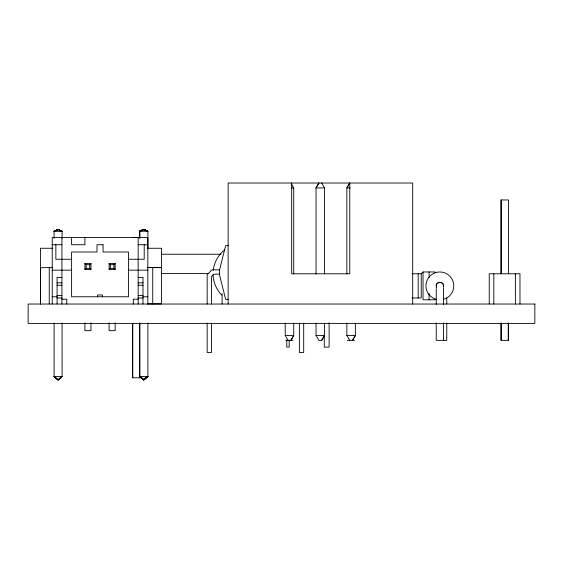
<?xml version="1.0" encoding="UTF-8"?>
<svg xmlns="http://www.w3.org/2000/svg" width="563" height="563" viewBox="0 0 563 563"><rect width="100%" height="100%" fill="white"/><g stroke="black" fill="none" stroke-linecap="round" stroke-linejoin="round"><path stroke-width="0.84" d="M436.248 286.018L436.311 286.483M436.276 285.547L436.339 285.075M443.447 286.222L443.384 286.687M443.475 285.751L443.412 285.279M443.37 286.82C444.953 280.522 433.932 281.479 436.585 287.383L436.409 286.947M228.282 299.439L225.657 299.439L219.605 275.23L219.605 269.832L225.657 245.63L228.282 245.63M436.487 284.632L436.663 284.195M291.669 183.017L291.669 273.78L349.778 273.78L349.778 183.017L346.857 187.943L346.857 273.991M316.033 323.162L316.033 335.449L318.897 340.383L321.684 340.383L324.548 335.449L324.548 323.162M349.722 183.017L346.857 187.943L350.263 187.943M321.684 340.383L324.548 335.449L316.033 335.449M436.923 283.794L437.212 283.421M84.907 269.543L86.118 268.333L89.749 268.333L90.96 269.543L84.907 269.543L84.907 263.491L90.96 263.491L90.96 269.543M84.907 263.491L86.118 264.701L89.749 264.701L90.96 263.491M109.109 269.543L110.32 268.333L113.951 268.333L115.162 269.543L109.109 269.543L109.109 263.491L115.162 263.491L115.162 269.543M109.109 263.491L110.32 264.701L113.951 264.701L115.162 263.491M412.144 297.982L421.223 297.982L421.223 273.78L423.038 271.964L435.143 271.964L435.143 272.443M437.564 283.105L437.937 282.823M58.088 379.891L62.092 376.429L58.08 379.821L54.104 376.429L58.08 379.912M143.474 379.779L139.476 376.394L143.474 379.779L146.148 377.52L143.481 379.849L139.49 376.464L139.497 323.028M139.934 376.485L143.903 379.877L147.907 376.415L143.903 379.877L139.913 376.485L139.898 323.049M143.896 379.807L139.898 376.415L143.896 379.807L147.9 376.485L147.886 323.049M146.162 377.59L143.481 379.849L139.511 376.464M438.359 282.605L438.795 282.429M54.118 231.372L58.137 229.521L62.106 231.372L54.097 231.372L58.137 229.521L62.085 231.372M139.934 231.266L143.959 229.486L147.9 231.266M139.934 238.177L139.898 231.196L143.952 229.415L147.907 231.196L147.9 248.55M143.959 229.486L139.913 231.266L147.921 231.266L143.952 229.415L139.898 231.196M439.26 282.33L439.724 282.267M291.17 187.943L293.724 187.943L293.724 273.991M324.548 273.991L324.548 187.943L316.033 187.943L316.033 273.991M54.083 231.203L54.118 238.29M62.071 231.203L62.085 238.29M147.464 231.168L143.53 229.387L139.476 231.168L139.49 238.156M132.551 237.417L140.053 237.417M52.232 244.736L61.916 244.736M138.16 244.736L147.837 244.736M52.725 248.255L40.445 248.255L40.43 303.985M147.436 248.255L161.468 248.255L161.468 267.622L147.436 267.622M161.482 254.237L220.977 254.237M71.6 259.261L55.864 259.261L55.864 244.736M128.477 259.261L144.205 259.261L144.205 244.736M147.682 267.566L161.588 267.566M40.43 267.678L52.725 267.622M219.605 269.832L212.005 269.832L207.163 274.674L207.163 304.034M52.232 270.149L71.6 270.149M128.477 270.149L147.837 270.149M161.482 273.597L208.725 273.597M412.144 273.78L421.223 273.78M219.605 274.146L213.891 274.146L211.47 276.567L211.47 304.034M61.916 277.411L57.074 277.411L57.074 304.034M138.16 277.411L142.995 277.411L142.995 304.034M57.074 282.858L61.916 282.858M138.16 282.858L142.995 282.858M57.074 285.279L61.916 285.279M138.16 285.279L142.995 285.279M57.074 295.561L61.916 295.561M138.16 295.561L142.995 295.561M52.232 296.771L57.074 296.771M142.995 296.771L147.837 296.771M57.074 297.982L61.916 297.982M138.16 297.982L142.995 297.982M61.916 299.192L66.758 299.192L66.758 304.034M138.16 299.192L133.318 299.192L133.318 304.034M147.682 303.872L161.588 303.872L161.574 267.502M285.216 323.162L285.216 335.449L293.724 335.449L293.724 323.162M346.857 323.162L346.857 335.449L355.373 335.449L355.366 323.162M285.8 340.341L293.063 340.341M347.28 340.341L354.542 340.341M54.083 376.527L58.088 379.983L62.106 376.499L58.088 379.983L54.097 376.598L54.104 323.063M139.913 376.485L147.921 376.485M54.097 376.598L62.106 376.598L62.071 323.063M440.196 282.295L440.667 282.359M441.118 282.506L441.554 282.689M147.499 231.238L143.537 229.458L139.49 231.238L143.53 229.387L147.478 231.238M441.948 282.943L442.321 283.231M442.638 283.583L442.926 283.963M321.684 183.017L324.548 187.943M291.268 183.721L293.724 187.943M346.857 335.449L349.722 340.383M285.216 335.449L288.08 340.383M443.137 284.378L443.313 284.815M519.98 304.034L519.98 273.78L489.24 273.78L489.24 304.034M515.377 273.78L515.377 304.034M508.48 273.78L508.48 199.956L500.979 199.956L500.979 273.78M508.48 323.049L508.48 340.334L500.979 340.334L500.979 323.049M508.234 323.049L508.234 340.334M501.218 199.956L501.218 273.78M501.218 323.049L501.218 340.334M493.835 273.78L493.835 304.034M446.762 297.933L446.762 303.992M446.762 323.028L446.762 340.341L436.234 340.341L436.234 322.817M443.489 287.7L443.489 304.414M443.489 322.817L443.489 340.341M436.234 288.573L436.234 304.414M435.143 299.326L435.143 299.798L423.038 299.798L423.038 271.964M429.09 271.964L429.09 277.482M429.09 293.562L429.09 299.798M418.196 273.78L418.196 297.982M412.693 304.034L412.693 183.017L228.135 183.017L228.135 304.034M329.123 322.62L329.123 347.104L324.288 347.104L324.288 335.738M303.689 323.056L303.689 352.445L299.382 352.445L299.382 323.056M289.185 340.186L289.185 347.104L286.778 347.104L286.778 340.186M222.111 293.661L222.111 304.034M211.47 323.056L211.47 352.445L207.163 352.445L207.163 323.056M152.728 267.566L152.728 303.872M147.837 304.034L147.837 237.473L52.232 237.473L52.232 304.034M140.053 376.035L140.053 377.794L132.551 377.794L132.551 323.303M138.16 237.473L138.16 304.034M132.791 323.303L132.791 377.794M115.162 322.803L115.162 330.657L109.109 330.657L109.109 322.803M113.951 264.701L113.951 268.333M110.32 264.701L110.32 268.333M102.459 296.771L102.459 294.956L97.617 294.956L97.617 296.771M90.96 322.803L90.96 330.657L84.907 330.657L84.907 322.803M89.749 264.701L89.749 268.333M86.118 264.701L86.118 268.333M84.907 237.473L84.907 244.736L71.6 244.736L71.6 237.473M61.916 237.473L61.916 304.034M49.248 267.678L49.248 303.985M40.423 267.509L40.423 303.914M436.262 299.326A13.92 13.92 0 0 1 428.464 277.897A13.92 13.92 0 0 1 451.259 277.897A13.92 13.92 0 0 1 443.461 299.326M221.892 295.174A30.254 30.254 0 0 1 213.046 274.653M213.236 270.268A30.254 30.254 0 0 1 224.517 250.049M318.897 183.017L316.033 187.943L318.897 183.017M293.724 335.449L290.86 340.383L293.724 335.449M355.373 335.449L352.508 340.383L355.373 335.449M58.137 229.43L54.118 231.273L58.137 229.43L62.106 231.273L58.137 229.43M103.064 244.736L97.012 244.736L97.012 251.999L71.6 251.999L71.6 296.771L128.477 296.771L128.477 251.999L103.064 251.999L103.064 244.736M534.85 304.034L28.15 304.034L28.15 323.401L534.85 323.401L534.85 304.034"/></g></svg>
